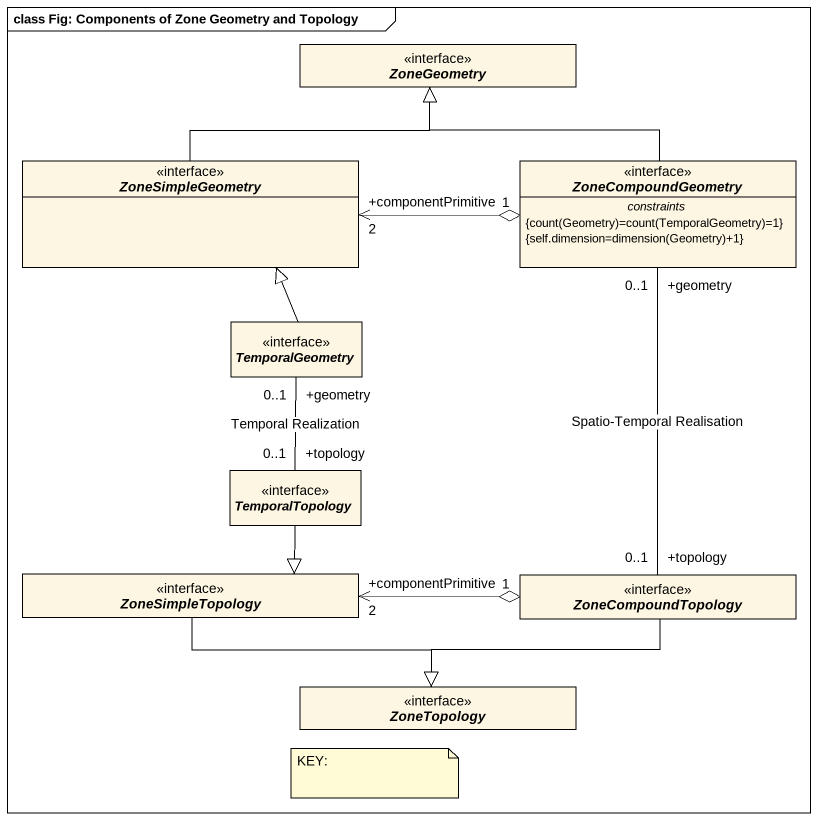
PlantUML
@startuml
mainframe class Fig: Components of Zone Geometry and Topology
hide circle
hide empty members
abstract class ZoneGeometry <<interface>>
abstract class ZoneSimpleGeometry <<interface>>
abstract class ZoneCompoundGeometry <<interface>> {
  -- constraints --
  {field} {count(Geometry)=count(TemporalGeometry)=1}
  {field} {self.dimension=dimension(Geometry)+1}
}
abstract class TemporalGeometry <<interface>>
abstract class TemporalTopology <<interface>>
abstract class ZoneSimpleTopology <<interface>>
abstract class ZoneCompoundTopology <<interface>>
abstract class ZoneTopology <<interface>>
ZoneSimpleGeometry -up-|> ZoneGeometry
ZoneSimpleGeometry "+componentPrimitive\n2" <-right-o "1" ZoneCompoundGeometry
ZoneCompoundGeometry -up-|> ZoneGeometry
TemporalGeometry -up-|> ZoneSimpleGeometry
TemporalTopology "+topology\n0..1" -up- "+geometry\n0..1" TemporalGeometry : Temporal Realization
TemporalTopology --|> ZoneSimpleTopology
ZoneSimpleTopology "+componentPrimitive\n2" <-right-o "1" ZoneCompoundTopology
ZoneSimpleTopology -right-|> ZoneTopology
ZoneCompoundTopology "+topology\n0..1" -up- "+geometry\n0..1" ZoneCompoundGeometry : Spatio-Temporal Realisation
ZoneCompoundTopology -left-|> ZoneTopology
note as N1
  KEY:
end note
@enduml
